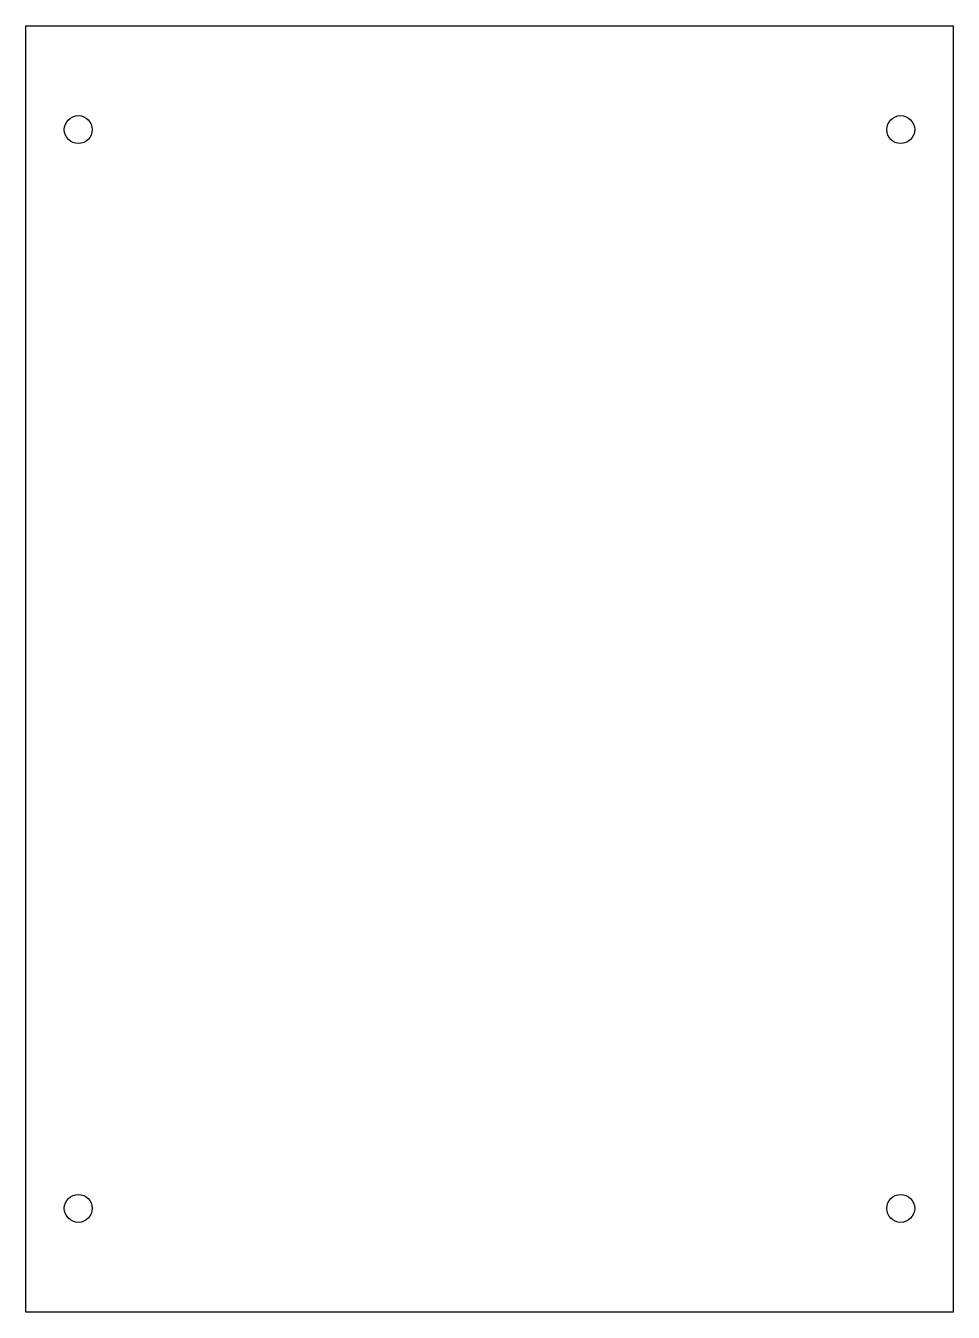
# Model space of a CAD drawing. Extents: x -180 to 0, y -250 to 0.
import ezdxf

# ---------------------------------------------------------------- set-up
doc = ezdxf.new("R2010")
doc.units = 0
doc.layers.get('0').update_dxf_attribs({"linetype": 'CONTINUOUS'})

msp = doc.modelspace()

# ---------------------------------------------------------------- linework, layer by layer
msp.add_lwpolyline([(0.22, -250.22), (-180.22, -250.22), (-180.22, 0.22), (0.22, 0.22)], close=True)
for centre in [(-170, -20), (-10, -20), (-170, -230), (-10, -230)]:
    msp.add_circle(centre, 2.72)

doc.saveas('drawing.dxf')
